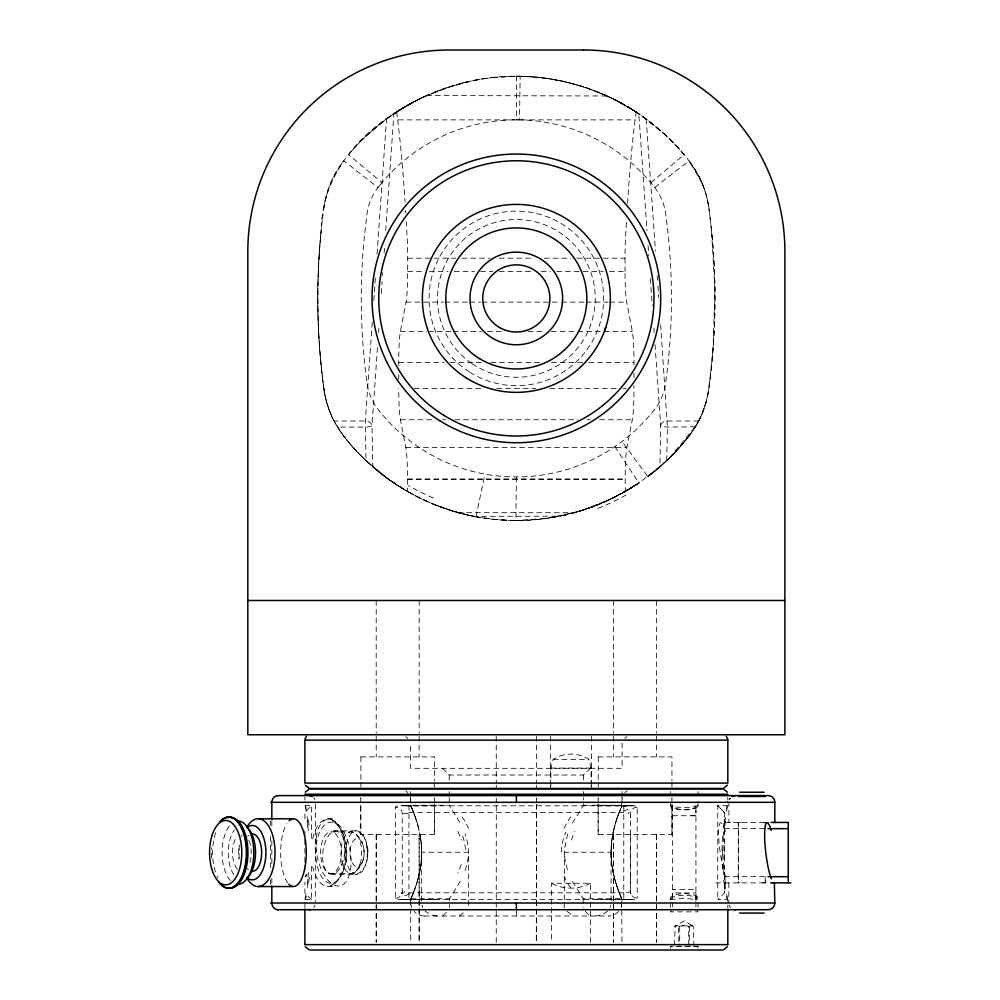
<?xml version="1.0" encoding="UTF-8"?>
<svg xmlns="http://www.w3.org/2000/svg" width="1000" height="1000" viewBox="0 0 1000 1000"><rect width="100%" height="100%" fill="white"/><g stroke="black" fill="none" stroke-linecap="round" stroke-linejoin="round"><path stroke-width="0.75" stroke-dasharray="5 3.75" d="M306.062 811.275L304.9 801.388M304.9 799.963L304.9 797.113M402.1 488.3L387.463 478.512L372.837 466.85L372.013 425.462A6.713 4.45 4 0 0 365.325 421.012L334.038 421.012L343.625 435.988A223.188 216.537 0 0 0 365.988 460.637L385.637 477.163L407.325 491.4A33.475 2.637 -90 0 0 407.5 479.487L407.5 478.938A33.575 2.65 -90 0 0 405.838 447.5L400.412 419.738A33.575 2.65 90 0 1 398.75 388.612M398.75 365.5L398.75 362.425A33.575 2.65 90 0 1 400.4 331.388L406.025 302.137A33.575 2.65 90 0 0 407.675 271.438L407.675 258.2A33.487 2.637 90 0 0 407.262 239.725A387.463 30.575 -90 0 0 406.3 221.875M434.575 834.538L434.575 804.1L434.575 834.538L360.763 834.538L360.775 804.1L360.8 834.538M496.238 942.25L496.287 804.375M496.287 802.825L496.287 798.175M590.45 942.237L590.45 883.25L551.525 883.25L551.55 942.237M630.487 878.662L630.487 891.663A6.713 6.5 0 0 0 637.2 898.162L635.55 899.463L629.263 899.575M630.487 876.213L630.487 871.462M630.487 866.363L630.487 852.663M630.487 849.875L630.487 844.35M630.487 838.975L630.487 833.863M630.487 817.913L630.487 815.425M698.025 805.675L687.537 807.638L677.013 807.188L670.35 805.675L670.312 801.263M670.312 948.125L670.312 946.25L698.062 946.25L698.062 948.125M670.312 795.625L670.325 791.575M672.438 810.7L672.438 805.662L670.312 805.662M672.45 906.925L672.45 902.725M695.925 906.925L695.925 902.725M695.938 895.175L695.938 892.938L672.438 892.938L672.45 901.325M672.562 815.738L695.938 815.738L695.938 810.7M695.925 901.325L695.938 892.938M698.062 801.263L698.062 805.662L695.938 805.662L695.938 899.65L698.062 899.65M698.062 907.275L698.062 902.7M724.475 891.7L724.475 892.8L717.75 899.65L727.825 899.65L727.825 907.4M724.475 889.538L724.475 882.3M724.475 877.4L724.475 865.725M724.475 859.3L724.475 839.575M724.475 833.475L724.475 827.913M724.475 823.025L724.475 818.938M765.238 882.862L765.238 876.675M765.238 828.65L765.238 822.45M591.112 785.913L591.112 768.075L588.763 759.35C578.25 752.312 563.725 752.362 553.2 759.35L550.887 768.075L550.862 785.913M622.013 941.725L621.587 898.075M722.55 850.425L722.55 854.9M410.65 802.788L410.688 797.038M421.637 853.787L421.637 852.225L468.413 852.225L468.413 907.75M611.075 852.663L611.087 851.1M475.662 516.688L495.825 519.538L515.887 520.513L516.362 476.95M421.613 854.925L421.637 853.363M611.087 851.525L611.1 849.963M660.275 466.512L666.725 460.637L667.4 427.088L660.562 323.713M421.575 856.062L421.613 854.488M611.1 850.4L611.138 848.825M402.675 899.6L397.163 899.463L395.525 898.162L395.525 807.075L397.025 805.888L402.088 805.7M421.525 857.2L421.575 855.638M611.138 849.25L611.188 847.688M421.525 856.775L421.388 859.5M611.188 848.112L611.25 846.538M421.463 857.925L421.188 861.787M611.25 846.963L611.337 845.387M372.262 322.262L365.325 421.012L365.988 460.637L386.725 477.962L372.325 466.4A217.113 210.65 0 0 0 473.1 516.325L559.575 516.2L574.587 512.612M373.787 300.475L374.913 284.5M375.012 283.05L375.425 277.238M377.05 254.013L386.538 118.95L394.75 113.175M377.488 347.537L372.013 425.462A6.713 1.625 -1.1 0 1 365.325 427.088L337.475 427.088M378.537 332.55L378.862 328.05M381.275 293.587L382.125 281.6M382.537 275.6L382.75 272.6M384.125 253.125L384.65 245.625M385.7 230.637L393.913 113.75L396.438 112.062M322.325 220.175L321.238 229.988C316.038 282.962 316.95 336.438 323.938 389.2C326.438 406.163 333.25 422.35 343.625 435.988C376.138 477.75 424.012 506.962 476.012 516.763A212.525 206.188 0 0 0 556.7 516.763L556.875 516.725M611.337 845.812L611.525 843.1M723.15 836.838L723.737 830.413M421.3 860.212L421.075 862.938M611.425 844.675L611.638 841.95M420.95 864.075L421.075 862.513M611.638 842.375L611.775 840.812M655.025 344.538L660.7 425.462L659.912 466.812L638.938 482.938A218.762 218.762 0 0 1 343.612 435.975A98.012 98.012 0 0 1 323.938 389.2A668.125 668.125 0 0 1 321.238 229.988C322.325 143.138 415.175 86.65 493 77.525M322.488 218.775L323.938 207.575A98.012 98.012 0 0 1 343.625 160.787L378.025 187.512A54.413 54.413 0 0 0 367.088 213.5L364.575 234.425A622.675 622.675 0 0 0 367.088 383.288A54.513 54.513 0 0 0 378.025 409.263A175.2 175.2 0 0 0 614.862 446.637L622.025 441.5A175.2 175.2 0 0 0 654.688 409.263A54.413 54.413 0 0 0 665.625 383.288A622.388 622.388 0 0 0 668.15 234.425L665.625 213.5A54.413 54.413 0 0 0 654.688 187.512L650.863 182.763A175.2 175.2 0 0 0 381.975 182.625L348.562 154.662A262.887 196.663 0 0 1 386.45 118.888M420.95 863.65L420.487 867.463M611.775 841.237L612.587 835.225M627.55 203.4A387.463 30.575 90 0 1 635.1 119.887L636.1 111.962L617.225 100.913L637.288 112.737M420.812 864.788L420.312 868.562M611.912 840.113L612.788 834.125M333.225 830.837L356.012 830.863C372.013 836.263 371.938 868.988 356.012 874.463L333.225 874.475M308.025 882.562L307.025 888.9M724.7 822.75L725.7 816.425M367.5 854.788L367.2 856.838L367.837 852.663L367.2 848.487M420.125 869.663L420.312 868.138M419.925 870.763L420.125 869.237M419.725 871.838L419.925 870.325M612.788 834.562L613.212 831.988M633.862 486.275L625.4 491.4A33.475 2.637 90 0 1 625.212 479.487L625.212 478.938A33.575 2.65 -90 0 1 626.875 447.5L632.312 419.738A33.575 2.65 90 0 0 633.975 388.612L633.962 385.538M306.062 894.05L304.887 899.65L304.887 907.4M726.65 811.275L727.825 801.388M419.725 871.4L419.05 874.975M613 833.487L613.438 830.95M695.6 426.5L702.013 413.9L706.225 401.725L708.775 389.2L713.012 349.562L714.925 289.7L711.462 229.988C710.888 224.375 710.238 218.775 709.525 213.175C705.638 166.925 667.85 133.175 631.6 109.087L623.837 104.5M476.012 516.763L484.888 474.1M419.5 872.463L418.562 876.988M613.438 831.375L613.913 828.9M610.8 905.088L610.037 907.5M613.675 830.337L615.175 824.075M418.812 875.562L418.312 877.975M614.15 828.325L615.438 823.175M418.062 878.938L418.312 877.55M417.8 879.887L418.062 878.512M417.8 879.45L416.238 885.1M417.55 880.375L415.988 885.888M615.438 823.6L615.95 821.438M615.7 822.725L616.213 820.6M616.213 821.025L617.25 817.475M616.475 820.212L617.513 816.737M415.988 885.462L414.45 890.275M415.725 886.225L413.95 891.6M706.225 401.725L702.013 413.9L696.225 425.45L697.325 423.537M465.05 870.525C469.475 858.825 469.475 845.638 465.05 833.938M567.675 833.938L564.362 849.887L564.3 907.75M617.513 817.175L618.013 815.312M617.762 816.45L618.275 814.613M618.275 815.05L618.525 813.95M414.2 890.512L412.375 895.562M618.525 814.375L621.2 807.275M618.775 813.713L621.3 807.463M413.713 891.8L410.637 899.638L410.7 941.725M412.188 895.6L410.838 898.737L410.838 902.575M412.038 896.375L411.037 898.713M620.675 808.95L621.462 806.65M621.413 807.225L621.688 806.15M621.5 807L622.087 797.613M410.962 898.888L410.688 899.525L435.8 899.463L403.963 899.562M621.825 806.275L634.062 805.7L637.188 807L637.2 898.162M331.188 873.462L351.475 873.462C368.088 866.95 368.288 839.15 352.013 831.9L331.725 831.9A20.812 10.4 -90 0 0 321.7 861.912A20.812 10.4 -90 0 0 339.688 864.175A20.812 10.4 -90 0 0 331.662 831.888M460.275 881.338L449.562 898.737L449.562 907.788M572.438 823.125L583.475 805.25L583.488 797.688M698.375 421.6L697.4 423.4M334.625 174.65L343.625 160.787M656.55 469.688L669.8 457.675L696.25 425.425L689.9 434.913L679.812 447.137L666.725 460.637L647.812 476.613L622.025 441.5M695.413 426.825L667.4 427.088A6.713 1.625 1.1 0 1 660.7 425.462A6.713 4.45 -4 0 1 667.4 421.012L698.675 421.012M654.688 187.512L689.075 160.787A97.925 97.925 0 0 1 708.775 207.575L711.462 229.988A668.55 668.55 0 0 1 708.775 389.2A97.925 97.925 0 0 1 689.075 436A218.588 218.588 0 0 1 647.812 476.613C666.513 462.275 683.3 445.138 696.25 425.425M356.525 870.662L361.637 863.475M378.025 187.512L381.975 182.625M607.612 911.137L602.337 914.75L595.812 916M669.8 457.675L678.388 448.738M442.512 768.312L449.225 775.025L583.488 775.025L590.2 768.312M624.975 738.587L626.888 736.663M624.888 792.725L626.812 790.8M671.388 910.788L670.325 911.85L698.062 911.85L696.988 910.788M698.05 946.25L670.312 946.25M442.825 916L447.525 911.312M311.6 838.375L311.6 805.675L304.887 812.387L304.887 822.225M650.863 182.763L684.15 154.675A218.762 218.762 0 0 0 348.562 154.662M366.15 135.988L386.538 118.95L408.875 104.488L394.412 113.413M653.413 472.25L658.375 468.137M654.987 470.975L655.775 470.325M660.4 466.4L647.812 476.613L654.2 471.613M652.625 472.887L648.625 476M459.4 916L465.737 911.225M634.712 485.737L638.938 482.938L614.862 446.637M396.1 112.287L415.487 100.913L395.6 112.613L404.575 106.975L401.175 109.05M396.275 112.175L401.875 108.612L395.6 112.613M583.488 509.95L612.487 498.25L638.938 482.938A215.312 208.9 0 0 1 559.587 516.237L559.4 516.237M635.55 485.188C617.513 496.737 597.925 505.863 577.337 511.838M674.513 945.1L675.125 926.162A15.95 8.525 90 0 1 678.975 926.137L681.012 926.162A15.95 15.938 -90 0 1 688.037 926.137L689.987 926.162A15.95 7.425 90 0 1 693.25 926.137L693.875 945.1M632.175 487.337L619.862 494.475L599.65 504.038L579.913 511.075L597.788 504.787M407.337 105.375L423.175 97.112M413 102.225L409.462 104.162L415.913 100.7M612.487 498.25L628.787 489.412M590.45 883.25C578.538 889.775 563.462 889.775 551.55 883.25M396.637 111.962A243.663 128.4 0 0 1 418.837 99.175L442.212 89.225L464.025 82.625M423.162 97.112L424.137 96.65M424.125 96.662L447.562 87.375L469.625 81.325M592.1 506.975L579.612 511.163M583.038 510.1L562.7 515.55M579.212 511.287L546.613 518.4L515.887 520.513M576.638 512.038L574.225 512.712L458.375 512.688L473.137 516.2L454.588 511.613L434.7 504.7M670.312 899.65L684.188 898.15L695.913 899.638M559.575 516.2L561.688 515.763M492.612 77.562L518.025 76.275M403.438 899.587L400.538 899.65L410.625 899.65M403.7 899.575L406.138 899.513M629.275 805.738L633.3 805.675L630.612 805.7M627.863 805.775L629.612 805.725M628.212 805.763L626.4 805.8M627.5 805.788L596.912 805.85M406.688 899.5L408.387 899.488M405.588 805.788L625.275 805.825M740.512 822.45L738.263 822.45L738.225 882.862L739.587 882.862M408.663 899.488L632.163 899.65L630.275 899.613M426.575 95.538L607.112 95.988M396.613 111.95L397.625 119.875L635.1 119.875M407.675 258.2L432.525 258.2M434.075 258.2L455.812 258.2M462.025 258.2L489.963 258.2M499.275 258.2L533.438 258.2M544.3 258.2L570.7 258.2M576.912 258.2L601.75 258.2M603.3 258.2L625.037 258.2A33.487 2.637 -90 0 1 625.462 239.725A387.463 30.575 90 0 1 626.425 221.875M407.675 271.438L423.2 271.438M429.412 271.438L448.038 271.438M454.25 271.438L474.438 271.438M480.65 271.438L493.062 271.438M499.275 271.438L531.888 271.438M541.2 271.438L550.513 271.438M556.725 271.438L581.575 271.438M583.125 271.438L603.312 271.438M609.525 271.438L625.05 271.438A33.575 2.65 90 0 0 626.7 302.125L632.325 331.375A33.575 2.65 -90 0 1 633.975 362.425L633.962 365.5M406.025 302.137L443.325 302.137M444.875 302.137L468.188 302.137M469.738 302.137L480.613 302.137M482.175 302.137L559.875 302.137M561.425 302.137L584.738 302.137M586.287 302.137L608.05 302.137M609.6 302.137L626.7 302.137M400.4 331.375L426.863 331.375M428.413 331.375L451.763 331.375M453.325 331.375L481.337 331.375M487.562 331.375L503.125 331.375M528.038 331.375L545.15 331.375M551.375 331.375L576.287 331.375M577.837 331.375L632.325 331.375M398.75 362.425L443.925 362.425M450.15 362.425L481.312 362.425M490.662 362.425L540.5 362.425M551.413 362.425L582.562 362.425M588.787 362.425L633.962 362.425M414.325 388.612L481.312 388.612M496.887 388.612L535.825 388.612M549.85 388.612L616.838 388.612M623.062 388.612L626.175 388.612M400.412 419.738L433.1 419.738M442.438 419.738L445.55 419.738M454.888 419.738L577.837 419.738M587.175 419.738L590.288 419.738M599.625 419.738L632.312 419.738M405.838 447.475L626.875 447.475M407.5 478.938L625.212 478.938M407.5 479.487L625.212 479.487M360.763 756.9L434.613 756.9L434.613 780.938M598.112 756.9L671.95 756.9L671.95 780.938M553.212 759.35L588.787 759.35M550.875 768.075L591.125 768.075M410.625 797.613L410.625 805.238L449.225 805.238L460.275 823.125M583.488 805.238L622.087 805.238M727.825 805.662L717.75 805.662L717.75 899.625M408.95 812.525L623.775 812.525M691.025 815.738L695.913 815.738M332.35 818.763L328.113 818.763C352.8 827.537 353 877.575 328.225 886.562L332.35 886.562M724.475 822.45L768.775 822.45M730.45 822.45L728.925 822.45L728.838 802.312M764 822.45L765.75 822.45L765.75 828.65M724.475 828.637L766.462 828.625M598.138 834.538L598.138 804.1L598.138 834.538L671.95 834.538M611.087 853.787L611.075 852.225L564.3 852.225L565.225 861.562L567.675 870.525M724.475 876.7L766.462 876.675M762.75 882.862L765.75 882.862L765.75 876.675M715.638 882.862L767.925 882.875M673.95 889.575L672.475 889.575L695.938 889.575L695.163 889.575M408.95 892.8L623.775 892.8M410.838 898.737L449.562 898.737M572.438 881.338L583.15 898.737L621.875 898.737L621.875 901.3M304.887 899.65L311.6 899.65L311.6 865.888M424.3 916L608.425 916M435.8 805.85L408.95 805.825L408.95 899.5M596.912 899.463L624.05 899.488M304.887 805.662L311.6 805.688M623.775 805.825L623.775 899.5L628.475 899.562M408.575 805.825L400.538 805.662L410.625 805.662L411.9 808.612M624.338 899.488L627.125 899.525M623.775 899.488L624.9 899.488M518.263 76.275L520.163 76.3L519.5 119.862L516.462 119.838L516.362 76.275C562.85 76.175 608.7 92.025 646.188 118.963A262.9 196.663 0 0 1 684.062 154.713M436.912 916L430.375 914.75L425.1 911.137M627.663 899.538L629 899.575M402.425 805.7L403.438 805.738M516.362 76.275C549.462 76.712 582.65 83.837 612.425 98.5M568.688 82.625L585.15 87.375L606.138 95.538M456.037 512.025L458.488 512.712M454.212 511.5L453.025 511.138M452.612 511.012L432.812 503.925L420.1 498.188M607.112 95.988L608.088 96.438M608.562 96.65L609.55 97.112M609.538 97.112L625.388 105.375M612.413 98.488L613.85 99.2A243.688 128.412 0 0 1 636.075 111.975L637.625 112.963M616.812 100.7L623.3 104.188L619.712 102.225M631.487 109.025L628.138 106.988L636.95 112.513M636.613 112.287L630.85 108.625L637.125 112.625M633.387 110.213L638.812 113.75L647.025 230.65M633.5 110.275L636.788 112.4M638.138 113.3L638.638 113.637M566.975 911.225L573.325 916M666.562 136L639.475 114.2A215.6 161.287 0 0 0 613.862 99.188M585.188 911.312L589.9 916M405.825 736.663L407.75 738.587M405.913 790.8L407.825 792.725M311.6 899.65L304.887 892.925L304.887 882.163M702.013 182.875L689.075 160.787L698.088 174.65A163.5 122.312 0 0 1 708.713 207.575M410.637 805.25L410.962 806.425M622.038 899.525L621.875 898.737M410.85 805.75L412.587 810.25M411.025 806.575L411.525 807.725M621.5 898.312L621.263 897.325M621.587 898.5L620.538 895.6M621.4 898.088L620.675 896.375M621.188 897.588L620.812 896.7M411.675 807.638L412.038 808.95M422.688 907.5L421.925 905.088M620.712 896.462L619.925 894.125M412 808.425L413.95 813.713M620.337 895.562L619.25 892.412M412.788 810.337L414.2 814.375M619.712 894L618.275 889.837M619.012 892.237L618.013 889.15M414.2 813.95L414.7 815.738M414.45 814.613L414.95 816.45M618.013 889.575L617.25 886.975M617.762 888.875L616.987 886.225M414.95 816.012L416.5 821.025M415.213 816.737L417.287 823.6M616.987 886.65L616.475 884.675M616.737 885.888L615.95 883.025M616.213 884.287L615.7 882.163M416.763 821.438L417.8 825.438M615.7 882.588L615.175 880.375M615.438 881.712L614.65 878.512M417.55 824.075L419.725 833.487M614.913 879.887L614.15 876.562M418.062 825.95L419.925 834.562M614.4 877.975L613.913 875.562M613.675 874.55L613.913 875.987M727.825 899.65L726.65 894.05M613.438 873.512L613.675 874.975M613.212 872.463L613.438 873.938M613 871.4L613.212 872.9M613 871.838L612.587 869.237M612.788 870.763L612.225 867.025M419.925 834.125L420.125 835.65M725.7 888.9L724.7 882.562M420.125 835.225L420.487 837.862M307.025 816.425L308.025 822.75M612.4 868.562L612.062 865.913M420.312 836.325L420.65 838.975M611.912 864.788L612.062 866.338M420.65 838.55L420.812 840.113M611.775 863.65L611.912 865.212M420.812 839.675L420.95 841.237M611.638 862.513L611.775 864.075M420.95 840.812L421.075 842.375M723.737 874.9L723.15 868.475M611.525 861.363L611.638 862.938M421.075 841.95L421.188 843.525M611.425 860.212L611.525 861.787M421.188 843.1L421.3 844.675M611.337 859.075L611.425 860.65M421.3 844.237L421.388 845.812M239.05 858.812L239.237 845.125A27.188 13.6 -90 0 0 239.037 858.662M646.188 118.963L655.462 251.112M657.2 275.8L657.5 280.15M657.913 285.963L658.725 297.575M648.075 245.637L648.812 256.125M650.387 278.6L652.288 305.575M653.863 328.062L654.175 332.55M611.337 859.5L611.188 856.775M421.388 845.387L421.463 846.963M611.25 858.35L611.138 855.638M421.463 846.538L421.575 849.25M421.525 847.688L421.613 850.4M611.1 854.488L611.138 856.062M611.087 853.363L611.1 854.925M421.613 849.963L421.637 851.525M622.025 797.038L622.075 802.788M421.637 851.1L421.637 852.663M727.825 797.113L727.825 799.963M698.062 791.575L698.062 795.625M670.312 902.7L670.325 907.275M625.037 258.2L625.05 271.438M550.525 736.287L550.588 783.85M550.588 785.387L550.6 788.45M496.225 736.287L496.287 783.85M496.287 785.387L496.287 788.45M738.413 822.45L738.413 882.862M728.838 882.862L728.838 903.012M724.475 812.4L724.475 892.913M689.362 926.5L689.362 945.1M688.7 945.1L688.7 926.5L689.412 926.162A15.95 8.525 -90 0 1 693.162 926.137L693.875 926.5L684.188 920.913L674.513 926.5L675.212 926.162A15.95 7.425 -90 0 1 678.4 926.137L679.013 945.1M679.688 926.5L679.688 945.1M672.438 805.662L672.438 899.65M671.95 782.45L671.95 786.95M656.513 600.487L656.513 733.188M656.438 736.225L656.438 756.9M633.962 373.212L633.962 377.825M622.087 742.95L622.087 768.312L410.625 768.312L410.625 742.95M622.087 791.5L622.087 796.087M613.55 600.487L613.55 733.188M613.55 736.225L613.55 756.9M611.075 852.225L611.075 902.575M598.237 756.9L598.237 780.938M598.237 782.45L598.237 786.95M591.475 736.287L591.475 783.85M591.475 785.387L591.475 788.45M583.488 775.025L583.488 781.075M583.488 791.637L583.488 796.175M583.15 898.737L583.15 907.788M536.5 736.287L536.5 783.85M536.5 785.387L536.5 788.45M516.362 910.95L516.362 916M449.225 775.025L449.225 781.075M449.225 791.637L449.225 796.175M449.225 797.688L449.225 805.238M434.613 782.45L434.613 786.95M421.637 852.225L421.637 902.575M419.162 600.487L419.162 733.188M419.087 736.225L419.087 756.9M410.625 791.5L410.625 796.087M398.75 374.75L398.75 379.375M376.2 600.487L376.2 733.188M376.2 736.225L376.2 756.9M360.9 756.9L360.9 780.938M360.9 782.45L360.9 786.95M315.338 803.863L315.338 901.462M304.887 830.875L304.887 873.6M271.837 820.9L271.837 827.1M271.837 841.038L271.837 864.275M271.837 878.225L271.837 884.412M270.625 820.9L270.625 825.55M270.625 836.388L270.625 870.475M270.625 879.775L270.625 884.412M433.462 498.038A124.537 55.65 34.5 0 1 408.5 485.588M397.625 119.887A387.463 30.575 -90 0 1 405.075 202.013M405.613 210.4A387.463 30.575 -90 0 1 405.788 213.238M626.125 495A124.438 64.125 -36.5 0 1 597.05 508.65M393.212 114.237A215.588 161.275 0 0 1 418.85 99.175M689.075 435.988A223.05 216.412 0 0 1 666.737 460.637M698.737 421.025A163.825 122.562 0 0 0 708.713 389.2A1191.125 891.062 0 0 0 711.45 229.988M324 207.575A163.637 122.413 0 0 1 334.562 174.638M323.938 389.2A1190.35 890.475 0 0 1 321.25 229.988M333.988 421.025A163.962 122.662 0 0 1 324 389.2M463.988 82.537A166.975 124.913 0 0 1 568.725 82.537M561.413 852.1A38.225 27.175 -90 0 1 565.887 832.275M462.725 836.087A38.225 21.65 86.2 0 1 465.788 852.35M621.712 904.875A13.587 13.587 0 0 1 620.988 907.425M618.6 911.363A13.587 13.587 0 0 1 608.425 916.038M424.3 916.038A13.587 13.587 0 0 1 414.125 911.363M411.725 907.425A13.587 13.587 0 0 1 411 904.875M461.275 864.425A51.975 15.938 -75.5 0 1 457.875 873.075M462.075 816.9A51.975 25.587 83.4 0 1 468.537 828.275M457.875 831.388A51.975 15.938 75.5 0 1 461.275 840.025M571.438 840.025A51.975 15.938 -75.5 0 1 574.837 831.388M570.638 887.562A51.975 25.587 83.4 0 1 564.175 876.188M564.175 828.275A51.975 25.587 -83.4 0 1 570.638 816.9M211.575 858.025A35.575 17.788 90 0 1 211.537 847.9M230.463 880.6A31.688 15.838 -90 0 1 222.087 852.925A31.688 15.838 -90 0 1 230.225 824.975M217.887 877.85A35.325 17.663 90 0 1 217.025 876.025M215.487 872.013A35.325 17.663 90 0 1 216.038 831.725M233.812 874.613A27.25 13.625 90 0 1 234.425 829.862M248.475 869.762A18.725 9.363 -90 0 1 247.3 868.5M247.738 836.3A18.725 9.363 -90 0 1 248.95 835.163M248.912 840.275A18.725 9.363 -90 0 1 248.562 865.788M237.475 869.175A18.725 9.363 -90 0 1 232.525 852.825A18.725 9.363 -90 0 1 237.325 836.3M241.337 836.55A27.188 13.6 -90 0 1 241.95 835.025M678.988 926.4A17.537 17.525 90 0 1 688.725 926.4M287.775 882.962A33.862 12.8 -90 0 1 280.688 854.038A33.862 12.8 -90 0 1 286.85 823.675M725.9 877.412A30.162 4.775 81.6 0 1 718.587 833.125A30.162 4.775 81.6 0 1 725.738 832.638M312.675 838.65A33.9 16.95 -90 0 1 338.55 825.95A33.9 16.95 -90 0 1 338.638 879.225A33.9 16.95 -90 0 1 312.712 866.875M730.625 907.575A6.713 6.713 0 0 1 729.125 904.987M315.062 904.987A6.713 6.35 -90 0 1 313.65 907.575M313.65 797.738A6.713 6.35 -90 0 1 314.9 799.862M729.3 799.862A6.713 6.713 0 0 1 730 798.525M671.513 899.488A13.713 4.188 0 0 1 684.188 893.713A13.713 4.188 0 0 1 696.862 899.488M670.475 898.975A13.863 4.225 0 0 1 684.188 895.375A13.863 4.225 0 0 1 697.9 898.975M697.9 806.338A13.863 4.225 0 0 1 684.188 809.938A13.863 4.225 0 0 1 670.475 806.338M403.088 813.775A6.375 1.2 0 0 1 408.688 813.275M623.425 811.525A6.438 2.45 -37.3 0 1 629.012 809.737A6.438 2.45 -37.3 0 1 628.025 813.775M637.2 807.163A6.713 6.5 0 0 0 630.487 813.662L630.487 891.663A6.438 1.125 0 0 1 623.9 892.45M409.275 893.725A6.438 2.45 -36.9 0 1 403.675 895.5A6.438 2.45 -36.9 0 1 404.588 891.538M395.525 898.162A6.713 6.5 0 0 0 402.238 891.663L402.238 813.662A6.713 6.5 0 0 0 395.525 807.163M695.537 805.7A11.675 3.013 0 0 1 684.188 809.412A11.675 3.013 0 0 1 672.837 805.7M722.65 869.362A46.9 10.225 90 0 1 721.963 855.037M724.4 885.25A48.45 6.713 88.2 0 1 723.275 877.3M727.2 899.137A48.425 2.212 83.3 0 1 726.425 896.287M725.575 884.15A48.425 1.425 81.9 0 1 724.737 879.075M725.025 879.613A48.45 5.513 87.2 0 1 724.2 872.463M723.65 867.588A46.9 9.087 89.7 0 1 723.1 854.75M721.963 850.275A46.9 10.225 -90 0 1 722.65 835.95M723.275 828.012A48.45 6.713 -88.2 0 1 724.4 820.062M726.425 809.025A48.425 2.212 -83.3 0 1 727.2 806.175M724.737 826.237A48.425 1.425 -81.9 0 1 725.575 821.162M724.2 832.862A48.45 5.513 -87.2 0 1 725.025 825.713M723.1 850.562A46.9 9.087 -89.7 0 1 723.65 837.725M308.325 820.062A48.45 6.713 88.2 0 1 309.438 828.012M305.512 806.175A48.425 2.212 83.3 0 1 306.288 809.025M307.137 821.162A48.425 1.425 81.9 0 1 307.987 826.237M307.688 825.713A48.45 5.513 87.2 0 1 308.512 832.862M309.438 877.3A48.45 6.713 -88.2 0 1 308.325 885.25M306.288 896.287A48.425 2.212 -83.3 0 1 305.512 899.137M307.987 879.075A48.425 1.425 -81.9 0 1 307.137 884.15M308.512 872.463A48.45 5.513 -87.2 0 1 307.688 879.613M376.225 834.538L376.225 942.2L376.225 834.538M419.162 892.262L419.15 942.2L419.15 834.538L419.162 892.262M434.575 798.012L434.575 802.575L434.588 798.012M536.425 804.375L536.337 942.25L536.438 804.375M536.425 798.175L536.425 802.825L536.438 798.175M613.575 834.538L613.575 942.2L613.575 834.538M656.5 834.538L656.5 942.2L656.5 834.538M671.925 804.1L671.925 834.538L671.95 804.1M671.925 798.012L671.925 802.575L671.938 798.012M360.788 798.012L360.775 802.575L360.8 798.012M598.125 798.012L598.125 802.575L598.138 798.012M402.275 892.013L401.9 893.675L402.275 892.013M729.562 799.262L730.113 798.363L729.562 799.262M638.938 482.938L619.837 494.487L638.938 482.938M724.475 812.513L717.75 805.662L724.475 812.513M630.812 893.675L630.438 892.013L630.812 893.675M367.038 847.163L366.425 843.675L367.5 850.525L367.038 847.163M472.163 363.725A78.875 78.875 0 0 0 595.037 303.988A78.875 78.875 0 0 0 481.875 227.45A78.875 78.875 0 0 0 472.163 363.725M469.95 372.3A87.275 87.275 0 0 0 603.575 301.637A87.275 87.275 0 0 0 475.562 221.238A87.275 87.275 0 0 0 469.95 372.3M343.738 869.562A30.55 15.275 -90 0 0 331.975 822.175A30.55 15.275 -90 0 0 317.337 866.237A30.55 15.275 -90 0 0 343.738 869.562M359.975 864.175A20.812 10.4 -90 0 0 351.962 831.888A20.812 10.4 -90 0 0 341.987 861.912A20.812 10.4 -90 0 0 359.975 864.175M362.987 860.462A14.1 7.05 -90 0 0 357.562 838.587A14.1 7.05 -90 0 0 350.8 858.925A14.1 7.05 -90 0 0 362.987 860.462M316.238 838.175A33.812 16.675 79.2 0 0 339.538 885.925A33.812 16.675 79.2 0 0 344.812 833.875A33.812 16.675 79.2 0 0 316.238 838.175M341.575 864.912A21.8 10.838 -83 0 0 336.55 831.05A21.8 10.838 -83 0 0 323.013 862.013A21.8 10.838 -83 0 0 341.575 864.912M365.513 864.887A21.812 10.913 -90 0 0 357.262 830.9A21.812 10.913 -90 0 0 346.662 862.188A21.812 10.913 -90 0 0 365.513 864.887"/><path stroke-width="1.5" d="M727.825 944.625L727.825 908.962M305 739.075L306.462 736.325M605.688 327.587L604.562 330.863M306.55 874.638L305.55 876.513M305.3 792.2L309.212 788.988M727.412 785.138L723.5 788.35M727.412 946.688L723.5 949.9M774.375 882.875L774.812 903.012A6.713 6.713 0 0 1 768.1 909.725L277.325 909.725M774.075 882.875L773.088 882.862M259.275 818.838L292.525 818.763M247.825 600.487L784.887 600.487M310.262 788.45L722.45 788.45M310.262 788.888L722.45 788.888M739.538 792.237L764.112 792.237M304.887 794.25L727.825 794.25M277.325 795.6L768.1 795.6A6.713 6.713 0 0 1 774.812 802.312L774.812 822.45L773.2 822.45M738.4 796.462L765.25 796.462M270.613 802.312L774.812 802.312M771.137 822.45L788.25 822.438L788.25 882.875M768.025 828.637L788.25 828.637M768.025 876.7L788.25 876.7M770.612 882.875L790.888 882.862M258.387 886.55L292.525 886.562M270.613 903.012L774.812 903.012M739.538 913.075L764.112 913.075M305.038 944.625L727.688 944.625M310.4 950L722.312 950M723.5 788.988L727.412 792.2M309.212 788.35L305.3 785.138M309.212 949.9L305.3 946.688M726.25 736.325L727.725 739.075M516.362 795.612L516.362 802.312M516.362 903.012L516.362 909.7M304.887 908.962L304.887 944.625M271.837 819.35L271.837 802.312A6.713 6.35 -90 0 1 278.188 795.6M271.837 885.962L271.837 903.012A6.713 6.35 -90 0 0 278.188 909.725M246.9 827.225A33.9 16.95 -90 0 1 270.275 829.05A33.9 16.95 -90 0 1 270.475 875.837A33.9 16.95 -90 0 1 247.125 878.475M219.913 821.575A35.575 17.788 -90 0 1 242.463 830.425A35.575 17.788 -90 0 1 241.838 876.363A35.575 17.788 -90 0 1 219.088 882.75M221.637 820.425A35.575 17.788 90 0 1 246.95 852.35A35.575 17.788 90 0 1 221.912 885.15M238.925 821.038A31.688 15.838 -90 0 1 253.775 853.512A31.688 15.838 -90 0 1 238.075 884.338M227.6 817.738A35.325 17.663 90 0 1 247.938 852.35A35.325 17.663 90 0 1 227.9 887.663M246.537 827.038A27.25 13.625 90 0 1 255.512 852.425A27.25 13.625 90 0 1 246.762 878.112M251.55 833.988A18.725 9.363 -90 0 1 261.663 852.5A18.725 9.363 -90 0 1 251.713 871.35M247.438 827.262A27.188 13.6 -90 0 1 265.887 853.4A27.188 13.6 -90 0 1 246.75 877.487M771.375 878.85A30.188 4.8 83.1 0 1 764.638 835.175A30.188 4.8 83.1 0 1 771.263 830.5M289.113 820.812A33.862 12.8 -90 0 1 306.262 853.138A33.862 12.8 -90 0 1 288.775 884.137M735.55 909.725A6.713 6.713 0 0 1 734.05 909.55M310.4 909.55A6.713 6.35 -90 0 1 308.988 909.725M308.988 795.6A6.713 6.35 -90 0 1 312.162 796.5M732.188 796.5A6.713 6.713 0 0 1 735.55 795.6M583.488 50L449.225 50A201.4 201.4 0 0 0 247.825 251.4L247.825 734.75L784.887 734.75L784.887 251.4A201.4 201.4 0 0 0 583.488 50M727.825 740.125L304.887 740.125L304.887 783.088L727.825 783.088L727.825 740.125M440.262 421.037A144.338 144.338 0 0 0 660.625 302.962A144.338 144.338 0 0 0 448.2 171.163A144.338 144.338 0 0 0 440.262 421.037M443.8 415.325A137.625 137.625 0 0 0 653.913 302.75A137.625 137.625 0 0 0 451.362 177.087A137.625 137.625 0 0 0 443.8 415.325M466.05 377.775A93.987 93.987 0 0 0 610.262 302.262A93.987 93.987 0 0 0 472.762 215.125A93.987 93.987 0 0 0 466.05 377.775M479.575 358.638A70.525 70.525 0 0 0 586.812 300.163A70.525 70.525 0 0 0 482.55 236.537A70.525 70.525 0 0 0 479.575 358.638M492.663 338.275A46.325 46.325 0 0 0 562.625 299.012A46.325 46.325 0 0 0 493.65 258.05A46.325 46.325 0 0 0 492.663 338.275M499.525 327.512A33.562 33.562 0 0 0 549.875 298.45A33.562 33.562 0 0 0 499.525 269.375A33.562 33.562 0 0 0 499.525 327.512M212.25 834.825A32.225 16.113 90 0 0 224.662 884.812A32.225 16.113 90 0 0 240.1 838.325A32.225 16.113 90 0 0 212.25 834.825"/></g></svg>
